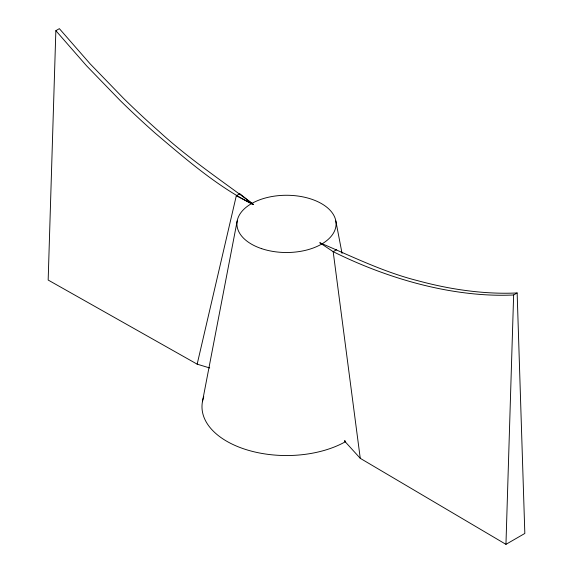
<?xml version="1.0" encoding="UTF-8"?>
<svg xmlns="http://www.w3.org/2000/svg" width="573" height="573" viewBox="0 0 573 573"><rect width="100%" height="100%" fill="white"/><g stroke="black" fill="none" stroke-linecap="round" stroke-linejoin="round"><path stroke-width="0.86" d="M55.853 30.677L86.566 65.816L120.187 100.533A668.247 385.794 60 0 0 155.462 133.38C186.196 159.416 217.095 186.34 253.245 204.611L253.502 204.461C221.658 180.567 188.374 158.413 158.972 131.353A668.247 385.837 60 0 1 123.696 98.506L90.083 63.789L59.363 28.65L55.853 30.677L48.168 280.047L197.162 364.163L209.704 367.966M505.952 544.35L513.637 294.98L517.147 292.953L524.832 533.449L505.952 544.35L360.259 458.328L344.445 440.952M202.434 401.709L237.179 220.934M197.162 364.163L236.312 195.744L239.822 193.717L253.373 204.54L236.312 195.744M336.688 249.642L333.178 251.669L319.755 242.716C351.915 256.389 383.452 272.06 417.538 280.634A668.247 385.837 60 0 0 452.813 288.52C474.036 292.151 495.624 293.985 517.147 292.953M344.688 440.809L345.089 440.58M513.637 294.98C492.107 296.012 470.526 294.178 449.304 290.547A668.247 385.794 60 0 1 414.028 282.661C386.145 275.004 359.063 264.54 333.178 251.669L360.259 458.328M335.821 220.934L342.06 253.409M345.591 441.64A84.518 48.798 0 0 1 245.867 449.533A84.518 48.798 0 0 1 203.773 396.752M261.711 248.682A49.586 28.629 0 0 0 336.086 223.893A49.586 28.629 0 0 0 261.711 199.103A49.586 28.629 0 0 0 261.711 248.682"/></g></svg>
